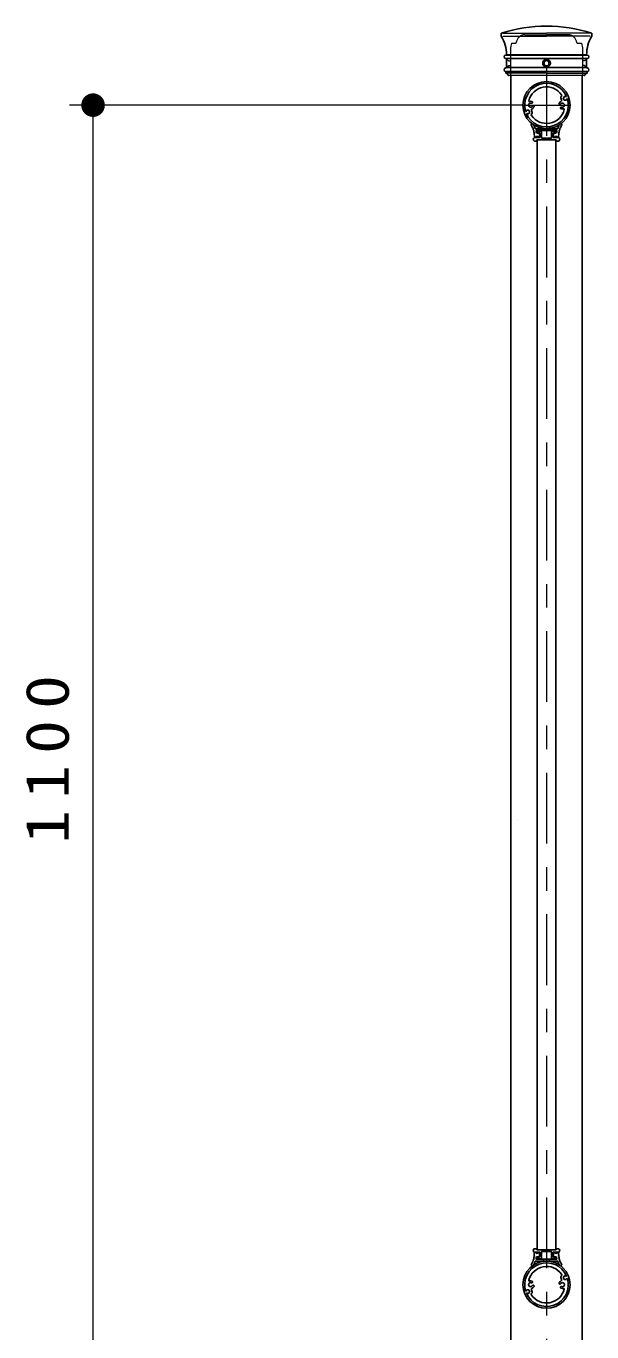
# Model space of a CAD drawing. Units: millimetres on the paper, scale 1:20. Extents: x -365 to 0, y 0 to 257.
# Drawn here: x -56.4 to -32.4, y 93.1 to 148.4 of the extents above; entities that cross this region are included whole.
import ezdxf

# ---------------------------------------------------------------- set-up
doc = ezdxf.new("R2010")
doc.units = ezdxf.units.MM
doc.linetypes.add('USER1', pattern=[4.5, 2.5, -2])
doc.linetypes.add('USER2', pattern=[6, 3, -1, 1, -1])
doc.layers.add('LY_1', color=4, linetype='Continuous', lineweight=25)
doc.styles.add('ＭＳ ゴシック', font='')
doc.styles.get('ＭＳ ゴシック').set_extended_font_data('MS Gothic')

# ---------------------------------------------------------------- blocks, each defined once
blk = doc.blocks.new('filled_dot')
at = {"color": 0, "linetype": 'Continuous', "lineweight": -2, "const_width": 1.25}
blk.add_lwpolyline([(-0.625, 0, 1), (0.625, 0, 1)], format="xyb", close=True, dxfattribs=at)

msp = doc.modelspace()

# ---------------------------------------------------------------- linework, layer by layer
at = {"layer": 'LY_1'}
for p, q in [((-36.273, 148.116), (-36.273, 148.016)), ((-32.423, 148.116), (-32.423, 148.016)), ((-36.073, 147.209), (-36.048, 147.223)), ((-36.073, 147.059), (-36.048, 147.045)), ((-36.048, 147.045), (-36.048, 146.673)), ((-32.623, 147.209), (-32.648, 147.223)), ((-32.623, 147.059), (-32.648, 147.045)), ((-32.648, 147.045), (-32.648, 146.673)), ((-36.073, 146.659), (-36.048, 146.673)), ((-36.073, 146.509), (-36.073, 146.456)), ((-35.861, 146.334), (-35.861, 67.584)), ((-32.836, 146.334), (-32.836, 67.584)), ((-32.623, 146.659), (-32.648, 146.673)), ((-32.623, 146.509), (-32.623, 146.456)), ((-33.708, 145.297), (-33.743, 145.394)), ((-33.718, 145.458), (-33.729, 145.448)), ((-33.557, 145.468), (-33.637, 145.396)), ((-33.603, 145.302), (-33.637, 145.396)), ((-33.495, 145.299), (-33.603, 145.302)), ((-33.543, 145.43), (-33.557, 145.468)), ((-33.497, 145.447), (-33.543, 145.43)), ((-33.463, 145.353), (-33.509, 145.336)), ((-33.509, 145.336), (-33.495, 145.299)), ((-35.233, 144.815), (-35.188, 144.832)), ((-35.201, 144.869), (-35.094, 144.866)), ((-35.188, 144.832), (-35.201, 144.869)), ((-35.199, 144.721), (-35.153, 144.738)), ((-35.153, 144.738), (-35.14, 144.7)), ((-35.14, 144.7), (-35.059, 144.772)), ((-35.094, 144.866), (-35.059, 144.772)), ((-34.989, 144.871), (-34.954, 144.774)), ((-34.979, 144.71), (-34.968, 144.72)), ((-33.708, 95.297), (-33.743, 95.394)), ((-33.718, 95.458), (-33.729, 95.448)), ((-33.557, 95.468), (-33.637, 95.396)), ((-33.603, 95.302), (-33.637, 95.396)), ((-33.495, 95.299), (-33.603, 95.302)), ((-33.543, 95.43), (-33.557, 95.468)), ((-33.497, 95.447), (-33.543, 95.43)), ((-33.463, 95.353), (-33.509, 95.336)), ((-33.509, 95.336), (-33.495, 95.299)), ((-35.233, 94.815), (-35.188, 94.832)), ((-35.201, 94.869), (-35.094, 94.866)), ((-35.188, 94.832), (-35.201, 94.869)), ((-35.199, 94.721), (-35.153, 94.738)), ((-35.153, 94.738), (-35.14, 94.7)), ((-35.14, 94.7), (-35.059, 94.772)), ((-35.094, 94.866), (-35.059, 94.772)), ((-34.989, 94.871), (-34.954, 94.774)), ((-34.979, 94.71), (-34.968, 94.72))]:
    msp.add_line(p, q, dxfattribs=at)
at = {"layer": 'LY_1', "color": 120, "lineweight": 13}
for p, q in [((-36.206, 148.134), (-34.348, 148.134)), ((-36.206, 148.009), (-34.348, 148.009)), ((-32.491, 148.134), (-34.348, 148.134)), ((-32.491, 148.009), (-34.348, 148.009)), ((-32.648, 147.223), (-36.048, 147.223)), ((-32.648, 147.045), (-36.048, 147.045)), ((-32.648, 146.673), (-36.048, 146.673)), ((-34.348, 146.434), (-36.025, 146.434)), ((-34.348, 146.434), (-32.672, 146.434))]:
    msp.add_line(p, q, dxfattribs=at)
at = {"layer": 'LY_1', "linetype": 'USER1', "lineweight": 13}
for p, q in [((-35.273, 148.067), (-34.348, 148.067)), ((-33.423, 148.067), (-34.348, 148.067)), ((-35.836, 147.717), (-35.873, 147.517)), ((-35.873, 147.517), (-35.873, 146.349)), ((-35.836, 147.717), (-35.67, 147.717)), ((-33.026, 147.717), (-32.861, 147.717)), ((-32.861, 147.717), (-32.823, 147.517)), ((-32.823, 147.517), (-32.823, 146.349)), ((-36.048, 147.021), (-35.948, 146.959)), ((-36.048, 146.696), (-35.948, 146.759)), ((-35.948, 146.959), (-35.873, 146.959)), ((-35.948, 146.759), (-35.873, 146.759)), ((-32.748, 146.959), (-32.823, 146.959)), ((-32.748, 146.759), (-32.823, 146.759)), ((-32.648, 147.021), (-32.748, 146.959)), ((-32.648, 146.696), (-32.748, 146.759)), ((-35.873, 146.349), (-35.888, 146.334)), ((-32.823, 146.349), (-32.808, 146.334))]:
    msp.add_line(p, q, dxfattribs=at)
at = {"layer": 'LY_1', "lineweight": 13}
for p, q in [((-36.073, 147.209), (-32.623, 147.209)), ((-32.623, 147.209), (-36.073, 147.209)), ((-32.623, 147.059), (-36.073, 147.059)), ((-32.623, 146.659), (-36.073, 146.659)), ((-36.073, 146.509), (-32.623, 146.509)), ((-32.623, 146.509), (-36.073, 146.509)), ((-32.746, 146.334), (-35.951, 146.334))]:
    msp.add_line(p, q, dxfattribs=at)
at = {"layer": 'LY_1', "color": 7, "linetype": 'USER2', "lineweight": 13}
for p, q in [((-34.348, 146.784), (-34.348, 59.448)), ((-35.348, 145.084), (-33.348, 145.084))]:
    msp.add_line(p, q, dxfattribs=at)
at = {"layer": 'LY_1', "color": 7, "lineweight": 13}
for p, q in [((-35.348, 145.084), (-54.583, 145.084)), ((-53.583, 90.084), (-53.583, 145.084))]:
    msp.add_line(p, q, dxfattribs=at)
at = {"layer": 'LY_1', "color": 190}
for p, q in [((-34.987, 144.29), (-34.997, 144.264)), ((-33.879, 144.084), (-34.818, 144.084)), ((-34.773, 144.009), (-34.361, 144.009)), ((-34.723, 143.974), (-34.723, 143.924)), ((-34.611, 143.984), (-34.713, 143.984)), ((-34.656, 143.914), (-34.713, 143.914)), ((-34.561, 143.934), (-34.561, 143.684)), ((-34.361, 144.009), (-34.348, 144.021)), ((-34.336, 144.009), (-34.348, 144.021)), ((-33.923, 144.009), (-34.336, 144.009)), ((-34.136, 143.934), (-34.136, 143.684)), ((-34.086, 143.984), (-33.983, 143.984)), ((-34.041, 143.914), (-33.983, 143.914)), ((-33.973, 143.974), (-33.973, 143.924)), ((-33.71, 144.29), (-33.699, 144.264)), ((-34.631, 143.709), (-34.848, 143.709)), ((-34.848, 143.559), (-34.786, 143.559)), ((-34.822, 143.709), (-34.846, 143.709)), ((-34.761, 143.609), (-34.761, 143.584)), ((-34.761, 143.609), (-34.348, 143.609)), ((-34.666, 143.899), (-34.749, 143.899)), ((-34.656, 143.709), (-34.679, 143.709)), ((-34.641, 143.874), (-34.641, 143.724)), ((-34.631, 143.889), (-34.631, 143.709)), ((-34.361, 143.684), (-34.561, 143.684)), ((-34.361, 143.684), (-34.348, 143.671)), ((-34.336, 143.684), (-34.348, 143.671)), ((-33.936, 143.609), (-34.348, 143.609)), ((-34.136, 143.684), (-34.336, 143.684)), ((-34.066, 143.889), (-34.066, 143.709)), ((-34.066, 143.709), (-33.848, 143.709)), ((-34.056, 143.874), (-34.056, 143.724)), ((-34.041, 143.709), (-34.017, 143.709)), ((-34.031, 143.899), (-33.948, 143.899)), ((-33.936, 143.609), (-33.936, 143.584)), ((-33.848, 143.559), (-33.911, 143.559)), ((-33.874, 143.709), (-33.851, 143.709)), ((-34.85, 96.609), (-34.788, 96.609)), ((-34.633, 96.459), (-34.85, 96.459)), ((-34.824, 96.459), (-34.848, 96.459)), ((-34.763, 96.559), (-34.763, 96.584)), ((-34.763, 96.559), (-34.35, 96.559)), ((-34.658, 96.459), (-34.681, 96.459)), ((-34.643, 96.294), (-34.643, 96.444)), ((-34.633, 96.279), (-34.633, 96.459)), ((-34.563, 96.234), (-34.563, 96.484)), ((-34.363, 96.484), (-34.563, 96.484)), ((-34.363, 96.484), (-34.35, 96.496)), ((-33.938, 96.559), (-34.35, 96.559)), ((-34.338, 96.484), (-34.35, 96.496)), ((-34.138, 96.484), (-34.338, 96.484)), ((-34.138, 96.234), (-34.138, 96.484)), ((-34.068, 96.459), (-33.85, 96.459)), ((-34.068, 96.279), (-34.068, 96.459)), ((-34.058, 96.294), (-34.058, 96.444)), ((-34.043, 96.459), (-34.019, 96.459)), ((-33.938, 96.559), (-33.938, 96.584)), ((-33.85, 96.609), (-33.913, 96.609)), ((-33.876, 96.459), (-33.853, 96.459)), ((-34.989, 95.878), (-34.999, 95.904)), ((-33.88, 96.084), (-34.82, 96.084)), ((-34.775, 96.159), (-34.363, 96.159)), ((-34.668, 96.269), (-34.751, 96.269)), ((-34.725, 96.194), (-34.725, 96.244)), ((-34.658, 96.254), (-34.715, 96.254)), ((-34.613, 96.184), (-34.715, 96.184)), ((-34.363, 96.159), (-34.35, 96.146)), ((-34.338, 96.159), (-34.35, 96.146)), ((-33.925, 96.159), (-34.338, 96.159)), ((-34.088, 96.184), (-33.985, 96.184)), ((-34.043, 96.254), (-33.985, 96.254)), ((-34.033, 96.269), (-33.949, 96.269)), ((-33.975, 96.194), (-33.975, 96.244)), ((-33.711, 95.878), (-33.701, 95.904))]:
    msp.add_line(p, q, dxfattribs=at)
at = {"layer": 'LY_1', "color": 190, "linetype": 'USER1', "lineweight": 13}
for p, q in [((-34.511, 144.009), (-34.461, 144.059)), ((-34.461, 144.059), (-34.461, 144.084)), ((-34.236, 144.084), (-34.236, 144.059)), ((-34.186, 144.009), (-34.236, 144.059)), ((-34.511, 143.684), (-34.511, 143.609)), ((-34.186, 143.684), (-34.186, 143.609)), ((-34.513, 96.484), (-34.513, 96.559)), ((-34.188, 96.484), (-34.188, 96.559)), ((-34.513, 96.159), (-34.463, 96.109)), ((-34.463, 96.109), (-34.463, 96.084)), ((-34.188, 96.159), (-34.238, 96.109)), ((-34.238, 96.084), (-34.238, 96.109))]:
    msp.add_line(p, q, dxfattribs=at)
at = {"layer": 'LY_1', "color": 70}
for p, q in [((-34.75, 96.559), (-34.75, 143.609)), ((-33.95, 96.559), (-33.95, 143.609))]:
    msp.add_line(p, q, dxfattribs=at)
at = {"layer": 'LY_1', "color": 7}
msp.add_line((-35.578, 114.821), (-35.575, 114.821), dxfattribs=at)
at = {"layer": 'LY_1'}
for radius in [0.163, 0.113]:
    msp.add_circle((-34.348, 146.859), radius, dxfattribs=at)
at = {"layer": 'LY_1', "color": 21}
for centre in [(-34.348, 145.084), (-34.348, 95.084)]:
    msp.add_circle(centre, 1, dxfattribs=at)
at = {"layer": 'LY_1'}
for centre, radius, start, end in [((-34.348, 142.108), 6.326, 90, 107.55), ((-34.348, 142.108), 6.326, 72.45, 90), ((-36.248, 148.116), 0.025, 107.55, 180), ((-36.248, 148.016), 0.025, 180, 211.6923), ((-37.532, 147.223), 1.484, 0, 31.6923), ((-31.164, 147.223), 1.484, 148.3077, 180), ((-32.448, 148.116), 0.025, 0, 72.45), ((-32.448, 148.016), 0.025, 328.3077, 0), ((-36.073, 147.134), 0.075, 90, 270), ((-32.623, 147.134), 0.075, 270, 90), ((-36.073, 146.584), 0.075, 90, 270), ((-36.048, 146.456), 0.025, 180, 258.463), ((-36.073, 146.334), 0.1, 11.537, 78.463), ((-35.951, 146.359), 0.025, 191.537, 270), ((-32.746, 146.359), 0.025, 270, 348.463), ((-32.623, 146.334), 0.1, 101.537, 168.463), ((-32.648, 146.456), 0.025, 281.537, 0), ((-32.623, 146.584), 0.075, 270, 90), ((-34.348, 145.084), 0.925, 23.0986, 196.9014), ((-34.348, 145.084), 0.775, 34.5586, 166.1279), ((-34.348, 145.084), 0.925, 203.0986, 16.9014), ((-35.023, 145.084), 0.0875, 67.4576, 332.5424), ((-35.076, 145.264), 0.025, 166.1279, 286.4592), ((-35.023, 145.084), 0.163, 67.4576, 106.4592), ((-34.975, 145.199), 0.0375, 247.4576, 67.4576), ((-34.912, 145.026), 0.0375, 332.5424, 152.5424), ((-33.784, 145.142), 0.0375, 152.5424, 332.5424), ((-33.673, 145.084), 0.163, 112.5063, 152.5424), ((-33.673, 145.084), 0.0875, 247.4576, 152.5424), ((-33.696, 145.411), 0.05, 131.8014, 200), ((-33.755, 145.28), 0.05, 292.5063, 20), ((-33.751, 145.495), 0.05, 311.8014, 34.5586), ((-34.945, 144.673), 0.05, 131.8014, 214.5586), ((-34.942, 144.888), 0.05, 112.5063, 200), ((-34.348, 145.084), 0.775, 214.5586, 346.1279), ((-35.001, 144.757), 0.05, 311.8014, 20), ((-35.023, 145.084), 0.163, 292.5063, 332.5424), ((-33.721, 144.969), 0.0375, 67.4576, 247.4576), ((-33.673, 145.084), 0.163, 247.4576, 286.4592), ((-33.62, 144.904), 0.025, 346.1279, 106.4592), ((-34.348, 95.084), 0.925, 23.0986, 196.9014), ((-34.348, 95.084), 0.775, 34.5586, 166.1279), ((-34.348, 95.084), 0.925, 203.0986, 16.9014), ((-35.076, 95.264), 0.025, 166.1279, 286.4592), ((-35.023, 95.084), 0.163, 67.4576, 106.4592), ((-34.975, 95.199), 0.0375, 247.4576, 67.4576), ((-33.673, 95.084), 0.163, 112.5063, 152.5424), ((-33.696, 95.411), 0.05, 131.8014, 200), ((-33.755, 95.28), 0.05, 292.5063, 20), ((-33.751, 95.495), 0.05, 311.8014, 34.5586), ((-35.023, 95.084), 0.0875, 67.4576, 332.5424), ((-34.945, 94.673), 0.05, 131.8014, 214.5586), ((-34.942, 94.888), 0.05, 112.5063, 200), ((-34.348, 95.084), 0.775, 214.5586, 346.1279), ((-35.001, 94.757), 0.05, 311.8014, 20), ((-35.023, 95.084), 0.163, 292.5063, 332.5424), ((-34.912, 95.026), 0.0375, 332.5424, 152.5424), ((-33.784, 95.142), 0.0375, 152.5424, 332.5424), ((-33.721, 94.969), 0.0375, 67.4576, 247.4576), ((-33.673, 95.084), 0.0875, 247.4576, 152.5424), ((-33.673, 95.084), 0.163, 247.4576, 286.4592), ((-33.62, 94.904), 0.025, 346.1279, 106.4592)]:
    msp.add_arc(centre, radius, start, end, dxfattribs=at)
at = {"layer": 'LY_1', "linetype": 'USER1', "lineweight": 13}
for centre, radius, start, end in [((-35.273, 147.717), 0.35, 90, 172.8192), ((-33.423, 147.717), 0.35, 7.1808, 90), ((-35.67, 147.767), 0.05, 270, 352.8192), ((-33.026, 147.767), 0.05, 187.1808, 270)]:
    msp.add_arc(centre, radius, start, end, dxfattribs=at)
at = {"layer": 'LY_1', "color": 190}
for centre, radius, start, end in [((-34.983, 144.258), 0.015, 158.3039, 208.1186), ((-36.011, 143.709), 1.15, 21.3794, 28.1186), ((-34.973, 144.284), 0.015, 52.0155, 158.3039), ((-34.348, 145.084), 1, 232.0155, 236.7754), ((-34.926, 144.134), 0.015, 201.3794, 234.5616), ((-34.976, 144.064), 0.0708, 343.2776, 54.5616), ((-34.893, 144.039), 0.015, 163.2776, 229.642), ((-34.949, 143.974), 0.0708, 338.358, 49.642), ((-34.904, 144.235), 0.015, 25.4247, 56.7754), ((-36.011, 143.709), 1.24, 18.1049, 25.4247), ((-34.869, 143.942), 0.015, 158.358, 224.7224), ((-34.93, 143.882), 0.0708, 333.4384, 44.7224), ((-34.818, 144.099), 0.015, 198.1048, 270), ((-34.773, 143.994), 0.015, 90, 192.9682), ((-36.011, 143.709), 1.255, 9.6697, 12.9681), ((-34.749, 143.924), 0.025, 189.6697, 270), ((-34.713, 143.974), 0.01, 90, 180), ((-34.713, 143.924), 0.01, 180, 270), ((-34.656, 143.889), 0.025, 0, 90), ((-34.611, 143.934), 0.05, 0, 90), ((-34.086, 143.934), 0.05, 90, 180), ((-34.041, 143.889), 0.025, 90, 180), ((-33.983, 143.974), 0.01, 0, 90), ((-33.983, 143.924), 0.01, 270, 0), ((-33.948, 143.924), 0.025, 270, 350.3303), ((-33.923, 143.994), 0.015, 347.0319, 90), ((-32.686, 143.709), 1.255, 167.0318, 170.3303), ((-33.879, 144.099), 0.015, 270, 341.8952), ((-32.686, 143.709), 1.24, 154.5753, 161.8952), ((-33.766, 143.882), 0.0708, 135.2776, 206.5616), ((-33.747, 143.974), 0.0708, 130.358, 201.642), ((-33.827, 143.942), 0.015, 315.2776, 21.642), ((-33.792, 144.235), 0.015, 123.2246, 154.5753), ((-34.348, 145.084), 1, 303.2246, 307.9845), ((-33.803, 144.039), 0.015, 310.358, 16.7224), ((-33.721, 144.064), 0.0708, 125.4384, 196.7224), ((-33.771, 144.134), 0.015, 305.4384, 338.6206), ((-32.686, 143.709), 1.15, 151.8814, 158.6206), ((-33.724, 144.284), 0.015, 21.6961, 127.9845), ((-33.713, 144.258), 0.015, 331.8814, 21.6961), ((-34.829, 143.634), 0.0813, 126.8699, 233.1301), ((-34.848, 143.659), 0.05, 90, 126.8699), ((-34.848, 143.609), 0.05, 233.1301, 270), ((-34.854, 143.843), 0.015, 153.4384, 186.6206), ((-36.011, 143.709), 1.15, 0.7377, 6.6206), ((-34.846, 143.724), 0.015, 180.7377, 270), ((-34.822, 143.724), 0.015, 270, 339.9948), ((-34.751, 143.698), 0.061, 20.0052, 159.9948), ((-34.786, 143.584), 0.025, 270, 0), ((-34.679, 143.724), 0.015, 200.0052, 270), ((-34.666, 143.874), 0.025, 0, 90), ((-34.656, 143.724), 0.015, 270, 0), ((-34.031, 143.874), 0.025, 90, 180), ((-34.041, 143.724), 0.015, 180, 270), ((-34.017, 143.724), 0.015, 270, 339.9948), ((-33.946, 143.698), 0.061, 20.0052, 159.9948), ((-33.911, 143.584), 0.025, 180, 270), ((-33.874, 143.724), 0.015, 200.0052, 270), ((-33.851, 143.724), 0.015, 270, 359.2623), ((-33.848, 143.659), 0.05, 53.1301, 90), ((-33.848, 143.609), 0.05, 270, 306.8699), ((-32.686, 143.709), 1.15, 173.3794, 179.2623), ((-33.843, 143.843), 0.015, 353.3794, 26.5616), ((-33.867, 143.634), 0.0813, 306.8699, 53.1301), ((-34.831, 96.534), 0.0813, 126.8699, 233.1301), ((-34.932, 96.286), 0.0708, 315.2776, 26.5616), ((-34.85, 96.559), 0.05, 90, 126.8699), ((-34.85, 96.509), 0.05, 233.1301, 270), ((-36.013, 96.459), 1.15, 353.3794, 359.2623), ((-34.855, 96.325), 0.015, 173.3794, 206.5616), ((-34.848, 96.444), 0.015, 90, 179.2623), ((-34.824, 96.444), 0.015, 20.0052, 90), ((-34.753, 96.47), 0.061, 200.0052, 339.9948), ((-34.788, 96.584), 0.025, 0, 90), ((-34.681, 96.444), 0.015, 90, 159.9948), ((-34.658, 96.444), 0.015, 0, 90), ((-34.043, 96.444), 0.015, 90, 180), ((-34.019, 96.444), 0.015, 20.0052, 90), ((-33.948, 96.47), 0.061, 200.0052, 339.9948), ((-33.913, 96.584), 0.025, 90, 180), ((-33.876, 96.444), 0.015, 90, 159.9948), ((-33.853, 96.444), 0.015, 0.7377, 90), ((-33.85, 96.559), 0.05, 53.1301, 90), ((-33.85, 96.509), 0.05, 270, 306.8699), ((-33.768, 96.286), 0.0708, 153.4384, 224.7224), ((-32.688, 96.459), 1.15, 180.7377, 186.6206), ((-33.845, 96.325), 0.015, 333.4384, 6.6206), ((-33.869, 96.534), 0.0813, 306.8699, 53.1301), ((-34.985, 95.91), 0.015, 151.8814, 201.6961), ((-36.013, 96.459), 1.15, 331.8814, 338.6206), ((-34.975, 95.884), 0.015, 201.6961, 307.9845), ((-34.35, 95.084), 1, 123.2246, 127.9845), ((-34.928, 96.034), 0.015, 125.4384, 158.6206), ((-34.978, 96.104), 0.0708, 305.4384, 16.7224), ((-34.895, 96.129), 0.015, 130.358, 196.7224), ((-34.951, 96.194), 0.0708, 310.358, 21.642), ((-34.906, 95.933), 0.015, 303.2246, 334.5753), ((-36.013, 96.459), 1.24, 334.5753, 341.8952), ((-34.871, 96.226), 0.015, 135.2776, 201.642), ((-34.82, 96.069), 0.015, 90, 161.8952), ((-36.013, 96.459), 1.255, 347.0319, 350.3303), ((-34.775, 96.174), 0.015, 167.0318, 270), ((-34.751, 96.244), 0.025, 90, 170.3303), ((-34.715, 96.244), 0.01, 90, 180), ((-34.715, 96.194), 0.01, 180, 270), ((-34.668, 96.294), 0.025, 270, 0), ((-34.658, 96.279), 0.025, 270, 0), ((-34.613, 96.234), 0.05, 270, 0), ((-34.088, 96.234), 0.05, 180, 270), ((-34.043, 96.279), 0.025, 180, 270), ((-34.033, 96.294), 0.025, 180, 270), ((-33.985, 96.244), 0.01, 0, 90), ((-33.985, 96.194), 0.01, 270, 0), ((-33.949, 96.244), 0.025, 9.6697, 90), ((-32.688, 96.459), 1.255, 189.6697, 192.9682), ((-33.925, 96.174), 0.015, 270, 12.9681), ((-33.88, 96.069), 0.015, 18.1049, 90), ((-32.688, 96.459), 1.24, 198.1048, 205.4247), ((-33.749, 96.194), 0.0708, 158.358, 229.642), ((-33.829, 96.226), 0.015, 338.358, 44.7224), ((-33.794, 95.933), 0.015, 205.4247, 236.7754), ((-34.35, 95.084), 1, 52.0155, 56.7754), ((-33.805, 96.129), 0.015, 343.2776, 49.642), ((-33.723, 96.104), 0.0708, 163.2776, 234.5616), ((-33.772, 96.034), 0.015, 21.3794, 54.5616), ((-32.688, 96.459), 1.15, 201.3794, 208.1186), ((-33.725, 95.884), 0.015, 232.0155, 338.3039), ((-33.715, 95.91), 0.015, 338.3039, 28.1186)]:
    msp.add_arc(centre, radius, start, end, dxfattribs=at)

# ---------------------------------------------------------------- block references
at = {"layer": 'LY_1', "color": 7, "lineweight": 13, "xscale": 0.4, "yscale": 0.4, "rotation": 270}
msp.add_blockref('filled_dot', (-53.583, 145.084), dxfattribs=at)

# ---------------------------------------------------------------- texts
at = {"layer": 'LY_1', "color": 7, "insert": (-54.583, 117.584), "char_height": 1.833, "attachment_point": 8, "rotation": 90, "style": 'ＭＳ ゴシック'}
msp.add_mtext('\\T1.33;\\W1.15;1100', dxfattribs=at)

doc.saveas('drawing.dxf')
